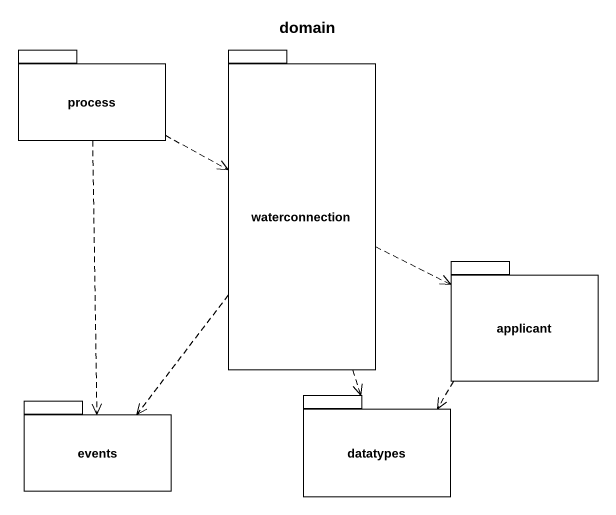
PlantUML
@startuml
title domain
package "process" as process_ {
}
package waterconnection {
}
package applicant {
}
package events {
}
package datatypes {
}
process_ .right.> waterconnection
process_ ..> events
waterconnection .right.> applicant
waterconnection ..> events
waterconnection ..> datatypes
applicant ..> datatypes
@enduml
